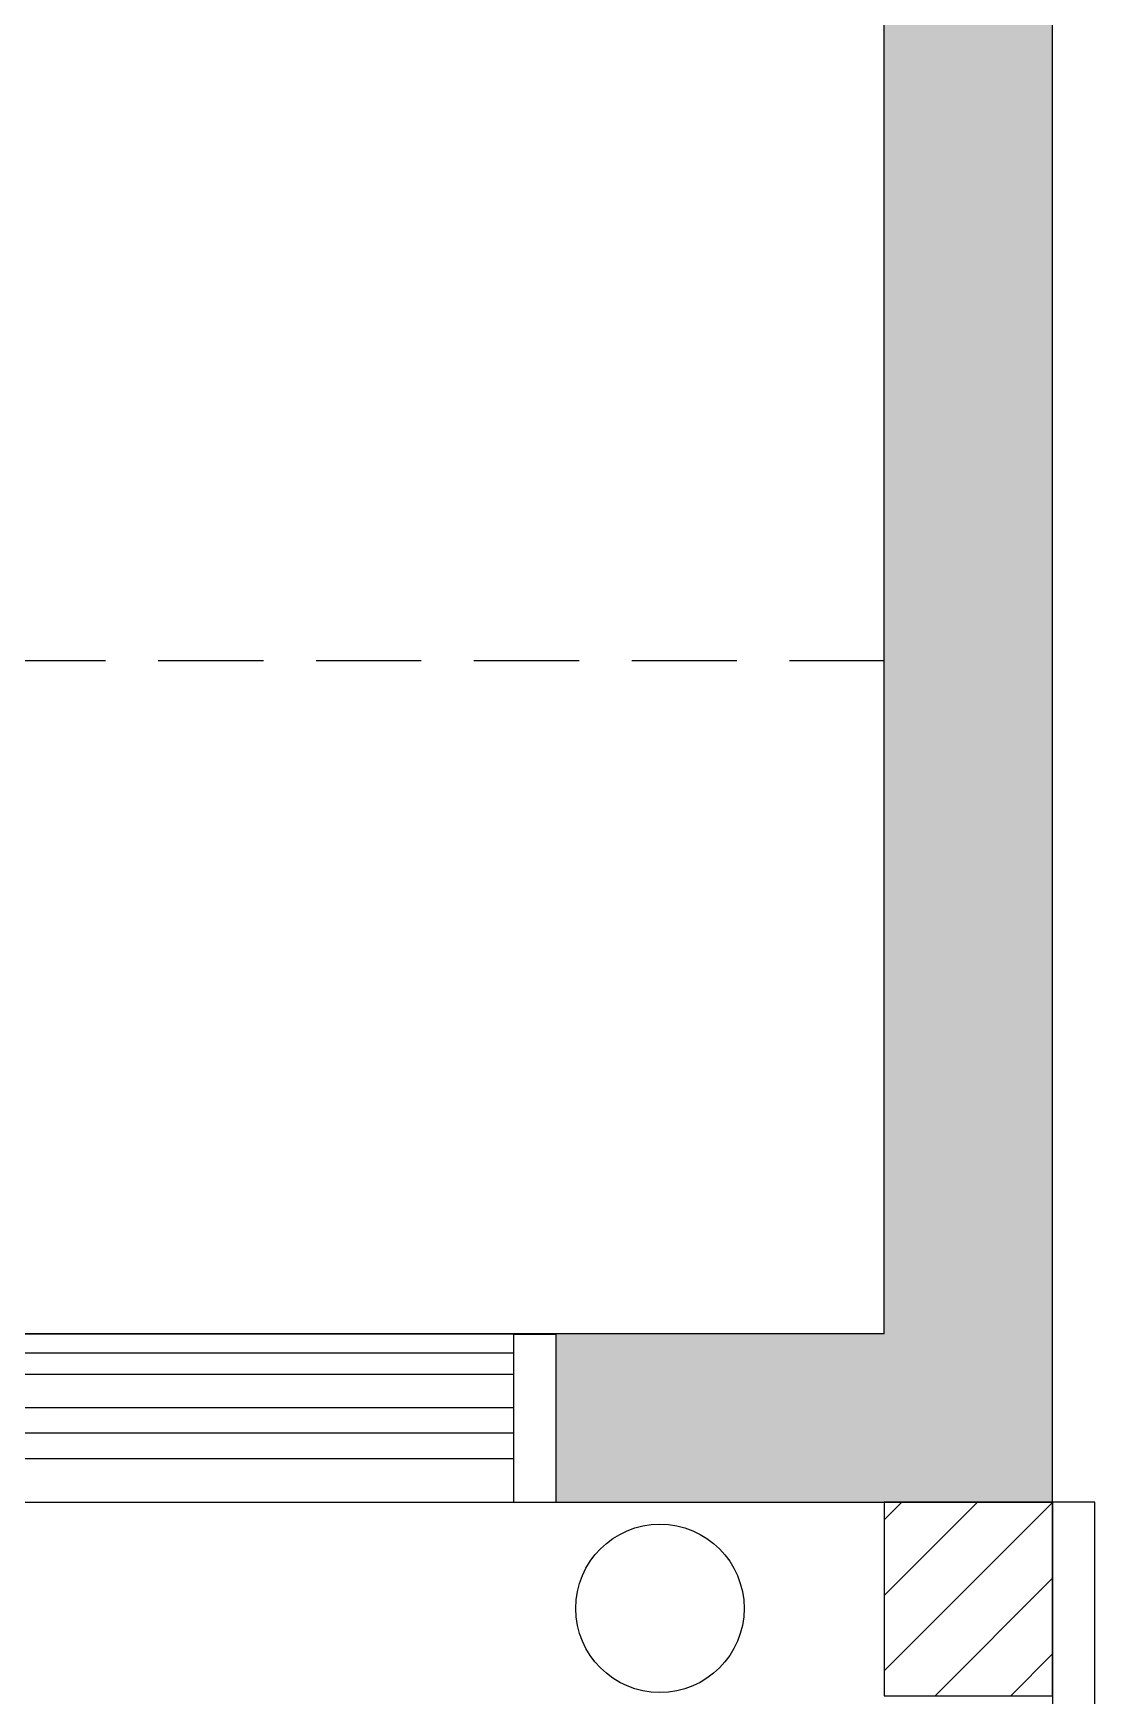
# Model space of a CAD drawing. Header units: millimetres. Extents: x 0 to 460473, y -68369 to 85219.
# Drawn here: x 257415 to 258676, y 29400 to 31375 of the extents above; entities that cross this region are included whole.
import ezdxf

# ---------------------------------------------------------------- set-up
doc = ezdxf.new("R2010")
doc.units = ezdxf.units.MM
doc.header["$LTSCALE"] = 50
doc.linetypes.add('HIDDEN2', pattern=[0.1875, 0.125, -0.0625])
for name, color, linetype in [('fur', 6, 'Continuous'), ('ha', 8, 'Continuous'), ('hid', 8, 'HIDDEN2'), ('wall', 2, 'Continuous'), ('wall2', 3, 'Continuous'), ('win', 4, 'Continuous'), ('설비', 140, 'Continuous')]:
    doc.layers.add(name, color=color, linetype=linetype)

# ---------------------------------------------------------------- blocks, each defined once
blk = doc.blocks.new('2600')
at = {"layer": 'win'}
for p, q in [((7239.2, -153521), (9759.2, -153521)), ((7249.2, -153608.5), (9749.2, -153608.5)), ((7249.2, -153608.5), (9749.2, -153608.5)), ((7249.2, -153721), (9749.2, -153721))]:
    blk.add_line(p, q, dxfattribs=at)
blk.add_lwpolyline([(7199.2, -153721), (7249.2, -153721), (7249.2, -153521), (7199.2, -153521)], close=True, dxfattribs=at)
for points in [[(7249.2, -153543.5), (8579.2, -153543.5), (8579.2, -153568.5), (7249.2, -153568.5)], [(7249.2, -153638.5), (8579.2, -153638.5), (8579.2, -153668.5), (7249.2, -153668.5)]]:
    blk.add_lwpolyline(points, dxfattribs=at)
blk = doc.blocks.new('EWEDSF')
at = {"layer": 'ha', "transparency": 33554559}
h = blk.add_hatch(color=256, dxfattribs=at)
h.dxf.hatch_style = 1
h.paths.add_polyline_path([(225634, 33319.7), (225384, 33319.7), (225384, 33119.7), (225434, 33119.7), (225434, 29829.7), (225044, 29829.7), (225044, 29629.7), (225634, 29629.7)])
h = blk.add_hatch(dxfattribs=at)
h.set_pattern_fill('ANSI31', color=256, scale=20)
h.paths.add_polyline_path([(225634, 29629.7), (225434, 29629.7), (225434, 29399.7), (225634, 29399.7)])
at = {"layer": 'ha'}
blk.add_line((225434, 29629.7), (225634, 29629.7), dxfattribs=at)
at = {"layer": 'wall', "color": 2}
for p, q in [((225634, 29629.7), (225634, 33319.7)), ((225434, 29829.7), (225434, 33119.7)), ((225434, 29829.7), (221434, 29829.7)), ((221434, 29629.7), (225634, 29629.7))]:
    blk.add_line(p, q, dxfattribs=at)
at = {"layer": 'wall2'}
blk.add_lwpolyline([(225634, 29629.7), (225434, 29629.7), (225434, 29399.7), (225634, 29399.7)], close=True, dxfattribs=at)
at = {"layer": '설비', "ltscale": 10}
blk.add_circle((225167.5, 29503.5), 100, dxfattribs=at)
at = {"layer": 'fur', "xscale": -1}
blk.add_blockref('2600', (232243.2, 183350.2), dxfattribs=at)

msp = doc.modelspace()

# ---------------------------------------------------------------- linework, layer by layer
at = {"layer": 'fur'}
msp.add_lwpolyline([(258625.69511427, 28599.695099), (258675.69511427, 28599.695099), (258675.69511427, 29629.695099), (258625.69511427, 29629.695099)], close=True, dxfattribs=at)
at = {"layer": 'hid', "ltscale": 20}
msp.add_line((255125.69511427, 30629.695099), (258425.69511427, 30629.695099), dxfattribs=at)

# ---------------------------------------------------------------- block references
at = {"layer": 'ha'}
msp.add_blockref('EWEDSF', (32991.69642986, 0), dxfattribs=at)

doc.saveas('drawing.dxf')
